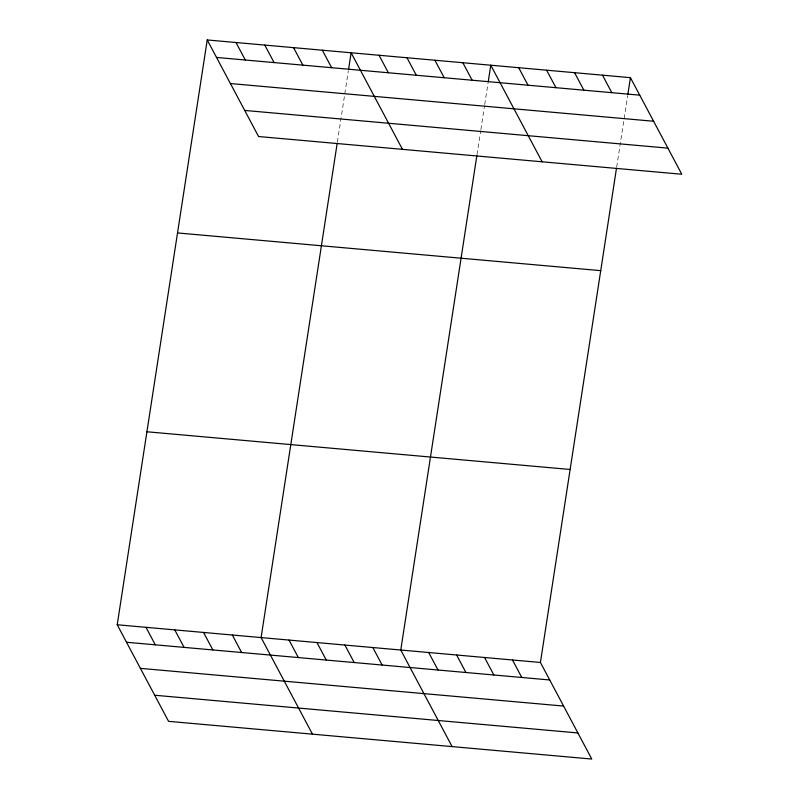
<?xml version="1.0" encoding="UTF-8"?>
<svg xmlns="http://www.w3.org/2000/svg" width="799" height="799" viewBox="0 0 799 799"><rect width="100%" height="100%" fill="white"/><g stroke="black" fill="none" stroke-linecap="round" stroke-linejoin="round"><path stroke-width="0.6" stroke-dasharray="4 3" d="M337.368 142.122L348.364 70.642M477.023 154.567L480.688 130.736M480.878 129.548L484.544 105.728M484.723 104.529L488.029 83.086M616.688 167.011L627.684 95.53"/><path stroke-width="1.2" d="M616.498 168.199L540.424 662.471L591.769 759.05L168.569 721.337L117.213 624.758L207.231 39.95L630.431 77.663L681.787 174.242L258.576 136.529L207.231 39.95M337.178 143.311L261.103 637.582L312.459 734.161M348.554 69.453L351.121 52.774L402.466 149.353M476.843 155.755L400.768 650.026L452.114 746.606M488.209 81.898L490.776 65.218L542.131 161.798M627.864 94.342L630.431 77.663M216.529 57.448L639.739 95.161M230.402 83.545L653.612 121.258M244.704 110.432L667.914 148.145M177.518 232.938L600.728 270.651M146.916 431.77L570.126 469.482M117.213 624.758L540.424 662.471M126.522 642.256L549.722 679.969M140.394 668.354L563.605 706.066M154.686 695.24L577.897 732.953M602.506 75.176L611.804 92.674M574.571 72.689L583.879 90.187M546.636 70.202L555.944 87.7M518.711 67.705L528.009 85.203M462.841 62.731L472.149 80.23M434.916 60.245L444.214 77.743M406.981 57.748L416.289 75.246M379.046 55.261L388.354 72.759M322.337 50.207L331.645 67.705M293.563 47.64L302.861 65.138M264.779 45.084L274.087 62.582M236.005 42.517L245.313 60.015M512.489 659.984L521.797 677.482M484.564 657.497L493.862 674.995M456.628 655.01L465.927 672.498M428.693 652.513L438.002 670.011M372.833 647.54L382.132 665.038M344.898 645.053L354.207 662.541M316.963 642.556L326.272 660.054M289.038 640.069L298.337 657.567M232.329 635.015L241.628 652.513M203.545 632.448L212.854 649.947M174.771 629.882L184.07 647.38M145.987 627.325L155.296 644.823"/></g></svg>
